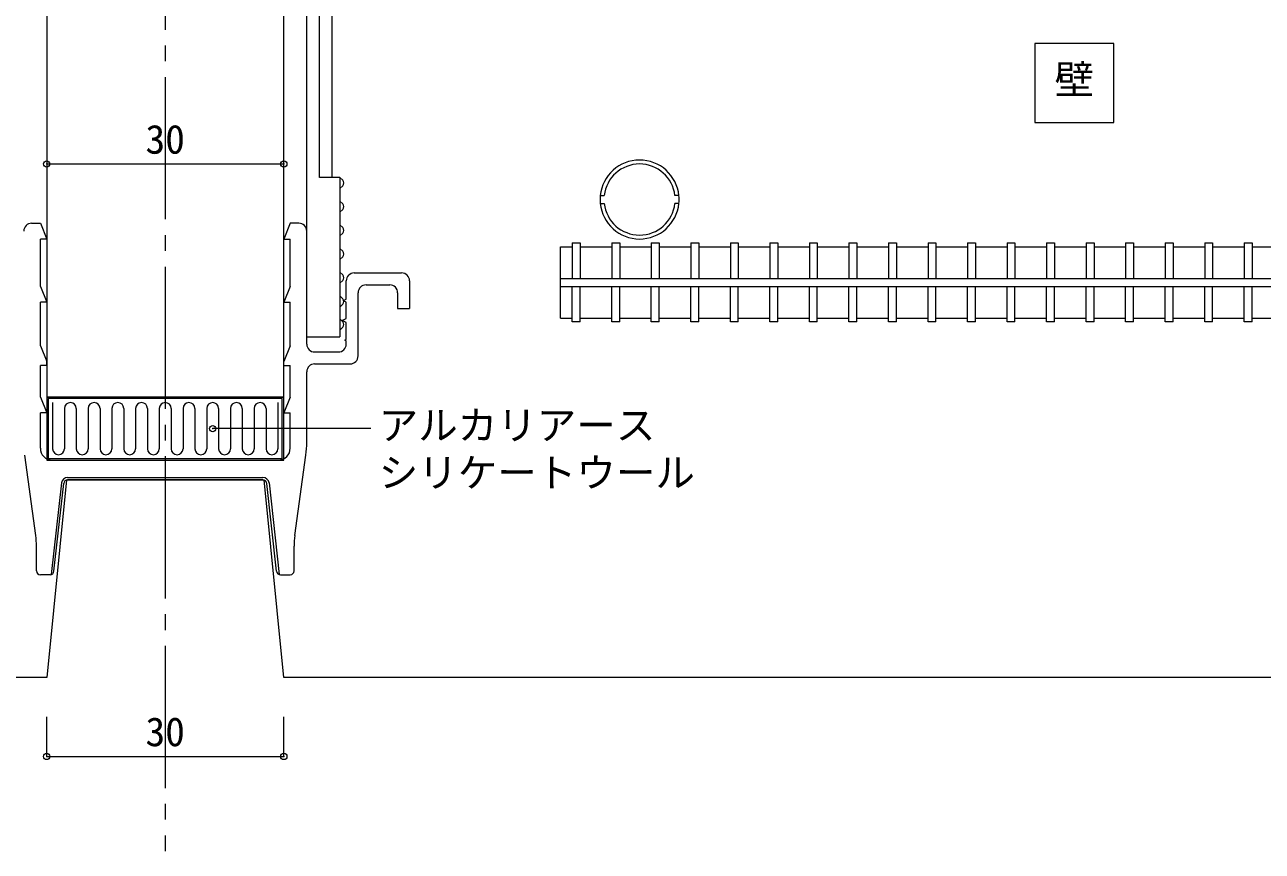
# Model space of a CAD drawing. Units: millimetres at full size, sheet at 1:2. Extents: x -891 to 891, y -194 to 194.
# Drawn here: x -87.8 to 68.7, y -122 to -17.4 of the extents above; entities that cross this region are included whole.
import ezdxf
from ezdxf.enums import TextEntityAlignment as Align

# ---------------------------------------------------------------- set-up
doc = ezdxf.new("R2010")
doc.units = ezdxf.units.MM
doc.header["$LTSCALE"] = 2
doc.header["$PDMODE"] = 32
doc.header["$PDSIZE"] = 0.8
doc.linetypes.add('CHAIN2', pattern=[12, 9, -1, 1, -1])
doc.layers.add('1-0_', color=5, linetype='Continuous', lineweight=9)
doc.styles.add('ＭＳ ゴシック', font='')
doc.styles.get('ＭＳ ゴシック').set_extended_font_data('MS Gothic')

msp = doc.modelspace()

# ---------------------------------------------------------------- linework, layer by layer
at = {"layer": '1-0_', "color": 6, "linetype": 'CHAIN2'}
msp.add_line((-70.05, 120), (-70.05, -122), dxfattribs=at)
at = {"layer": '1-0_', "color": 4}
for p, q in [((-85.05, 72.5), (-85.05, -64.5)), ((-55.05, -64.5), (-55.05, 72.5)), ((-20.05, -45.5), (-18.562, -45.5)), ((-20.05, -54.5), (-20.05, -45.5)), ((-17.562, -45.5), (-13.562, -45.5)), ((-12.562, -45.5), (-8.562, -45.5)), ((-7.562, -45.5), (-3.562, -45.5)), ((-2.563, -45.5), (1.438, -45.5)), ((2.438, -45.5), (6.438, -45.5)), ((7.438, -45.5), (11.438, -45.5)), ((12.437, -45.5), (16.438, -45.5)), ((17.438, -45.5), (21.438, -45.5)), ((22.438, -45.5), (26.438, -45.5)), ((27.438, -45.5), (31.438, -45.5)), ((32.438, -45.5), (36.438, -45.5)), ((37.438, -45.5), (41.438, -45.5)), ((42.438, -45.5), (46.438, -45.5)), ((47.438, -45.5), (51.438, -45.5)), ((52.438, -45.5), (56.438, -45.5)), ((57.438, -45.5), (61.438, -45.5)), ((62.438, -45.5), (66.438, -45.5)), ((67.438, -45.5), (71.438, -45.5)), ((-20.05, -54.5), (-18.562, -54.5)), ((-17.562, -54.5), (-13.562, -54.5)), ((-12.562, -54.5), (-8.562, -54.5)), ((-7.562, -54.5), (-3.562, -54.5)), ((-2.563, -54.5), (1.438, -54.5)), ((2.438, -54.5), (6.438, -54.5)), ((7.438, -54.5), (11.438, -54.5)), ((12.437, -54.5), (16.438, -54.5)), ((17.438, -54.5), (21.438, -54.5)), ((22.438, -54.5), (26.438, -54.5)), ((27.438, -54.5), (31.438, -54.5)), ((32.438, -54.5), (36.438, -54.5)), ((37.438, -54.5), (41.438, -54.5)), ((42.438, -54.5), (46.438, -54.5)), ((47.438, -54.5), (51.438, -54.5)), ((52.438, -54.5), (56.438, -54.5)), ((57.438, -54.5), (61.438, -54.5)), ((62.438, -54.5), (66.438, -54.5)), ((67.438, -54.5), (71.438, -54.5)), ((-85.05, -64.5), (-55.05, -64.5))]:
    msp.add_line(p, q, dxfattribs=at)
at = {"layer": '1-0_', "color": 2}
for p, q in [((-52.15, -56.899), (-52.15, 56.899)), ((-50.55, -36.694), (-50.55, 36.694)), ((-48.95, -36.694), (-48.95, 36.694)), ((-47.95, -36.694), (-50.55, -36.694)), ((-47.596, -37.048), (-47.95, -36.694)), ((-47.95, -36.694), (-47.95, -56.899)), ((-47.596, -37.755), (-47.95, -38.108)), ((-47.596, -40.048), (-47.95, -39.694)), ((-47.596, -40.755), (-47.95, -41.108)), ((-47.596, -43.048), (-47.95, -42.694)), ((-47.596, -43.755), (-47.95, -44.108)), ((-47.596, -46.048), (-47.95, -45.694)), ((-47.596, -46.755), (-47.95, -47.108)), ((-47.596, -49.048), (-47.95, -48.694)), ((-47.596, -49.755), (-47.95, -50.108)), ((-47.597, -52.055), (-47.95, -51.702)), ((-47.597, -52.762), (-47.95, -53.116)), ((-47.596, -54.968), (-47.95, -54.614)), ((-47.596, -55.675), (-47.95, -56.028)), ((-52.15, -56.899), (-47.95, -56.899))]:
    msp.add_line(p, q, dxfattribs=at)
at = {"layer": '1-0_', "color": 7}
for p, q in [((-85.05, -35), (-55.05, -35)), ((-86.95, -42.501), (-85.85, -42.501)), ((-53.15, -42.501), (-54.25, -42.501)), ((-52.15, -57.801), (-52.15, -43.501)), ((-85.85, -50.501), (-85.85, -44.501)), ((-54.25, -50.501), (-54.25, -44.501)), ((-47.15, -52.101), (-47.15, -49.801)), ((-46.15, -48.801), (-40.15, -48.801)), ((-39.15, -49.801), (-39.15, -53.301)), ((-85.85, -50.501), (-85.05, -52.501)), ((-54.25, -50.501), (-55.05, -52.501)), ((-45.65, -59.301), (-45.65, -51.301)), ((-44.65, -50.301), (-41.65, -50.301)), ((-40.65, -51.301), (-40.65, -53.301)), ((-85.85, -58.001), (-85.85, -52.501)), ((-85.05, -52.501), (-85.85, -52.501)), ((-55.05, -52.501), (-54.25, -52.501)), ((-54.25, -58.001), (-54.25, -52.501)), ((-47.55, -52.301), (-47.15, -52.101)), ((-47.15, -52.501), (-47.55, -52.301)), ((-47.15, -54.551), (-47.15, -52.501)), ((-47.65, -54.801), (-47.15, -54.551)), ((-40.65, -53.301), (-39.15, -53.301)), ((-47.15, -55.051), (-47.65, -54.801)), ((-47.15, -57.201), (-47.15, -55.051)), ((-47.35, -57.301), (-47.15, -57.201)), ((-47.15, -57.401), (-47.35, -57.301)), ((-47.15, -57.801), (-47.15, -57.401)), ((-85.85, -58.001), (-85.05, -60.001)), ((-54.25, -58.001), (-55.05, -60.001)), ((-51.15, -58.801), (-48.15, -58.801)), ((-85.85, -64.501), (-85.85, -60.501)), ((-85.05, -60.501), (-85.85, -60.501)), ((-85.05, -60.501), (-85.05, -60.001)), ((-55.05, -60.501), (-55.05, -60.001)), ((-55.05, -60.557), (-55.05, -60.057)), ((-55.05, -60.501), (-54.25, -60.501)), ((-54.25, -64.501), (-54.25, -60.501)), ((-51.15, -60.301), (-46.65, -60.301)), ((-52.15, -70.258), (-52.15, -61.301)), ((-85.85, -64.501), (-85.05, -66.501)), ((-54.25, -64.501), (-55.05, -66.501)), ((-85.85, -70.96), (-85.85, -66.501)), ((-85.05, -66.501), (-85.85, -66.501)), ((-55.05, -66.501), (-54.25, -66.501)), ((-54.25, -70.96), (-54.25, -66.501)), ((-44.05, -68.5), (-64.05, -68.5)), ((-86.438, -82.042), (-87.823, -71.844)), ((-53.662, -82.042), (-52.277, -71.844)), ((-84.351, -72.5), (-55.749, -72.5)), ((-82.55, -75), (-57.55, -75)), ((-82.402, -74.7), (-57.698, -74.7)), ((-57.698, -75), (-82.402, -75)), ((-55.05, -100), (-57.55, -75)), ((-83.19, -75.36), (-84.472, -86.977)), ((-84.124, -86.555), (-82.899, -75.445)), ((-55.976, -86.555), (-57.201, -75.445)), ((-56.91, -75.36), (-55.628, -86.977)), ((-86.35, -86.5), (-86.35, -83.364)), ((-53.75, -86.5), (-53.75, -83.364)), ((-84.621, -87), (-85.85, -87)), ((-55.479, -87), (-54.25, -87)), ((228.45, -100), (-55.05, -100)), ((-85.05, -110), (-85.05, -105)), ((-55.05, -110), (-55.05, -105)), ((-85.05, -110), (-55.05, -110))]:
    msp.add_line(p, q, dxfattribs=at)
at = {"layer": '1-0_', "color": 3}
for p, q in [((-15.027, -39), (-14.522, -39)), ((-5.073, -39), (-5.578, -39)), ((-15.027, -40), (-14.522, -40)), ((-5.073, -40), (-5.578, -40)), ((-85.05, -64.5), (-85.05, -72.5)), ((-84.85, -64.7), (-84.85, -72.3)), ((-55.25, -64.7), (-84.85, -64.7)), ((-55.25, -72.3), (-55.25, -64.7)), ((-84.85, -72.3), (-55.25, -72.3))]:
    msp.add_line(p, q, dxfattribs=at)
at = {"layer": '1-0_'}
for p, q in [((-18.562, -45), (-18.562, -49.5)), ((-18.562, -45), (-17.562, -45)), ((-17.562, -45), (-17.562, -49.5)), ((-13.562, -45), (-13.562, -49.5)), ((-13.562, -45), (-12.562, -45)), ((-12.562, -45), (-12.562, -49.5)), ((-8.562, -45), (-7.562, -45)), ((-8.562, -45), (-8.562, -49.5)), ((-7.562, -45), (-7.562, -49.5)), ((-3.562, -45), (-2.563, -45)), ((-3.562, -45), (-3.562, -49.5)), ((-2.563, -45), (-2.563, -49.5)), ((1.438, -45), (2.438, -45)), ((1.438, -45), (1.438, -49.5)), ((2.438, -45), (2.438, -49.5)), ((6.438, -45), (6.438, -49.5)), ((6.438, -45), (7.438, -45)), ((7.438, -45), (7.438, -49.5)), ((11.438, -45), (11.438, -49.5)), ((11.438, -45), (12.437, -45)), ((12.437, -45), (12.437, -49.5)), ((16.438, -45), (17.438, -45)), ((16.438, -45), (16.438, -49.5)), ((17.438, -45), (17.438, -49.5)), ((21.438, -45), (21.438, -49.5)), ((21.438, -45), (22.438, -45)), ((22.438, -45), (22.438, -49.5)), ((26.438, -45), (27.438, -45)), ((26.438, -45), (26.438, -49.5)), ((27.438, -45), (27.438, -49.5)), ((31.438, -45), (31.438, -49.5)), ((31.438, -45), (32.438, -45)), ((32.438, -45), (32.438, -49.5)), ((36.438, -45), (36.438, -49.5)), ((36.438, -45), (37.438, -45)), ((37.438, -45), (37.438, -49.5)), ((41.438, -45), (42.438, -45)), ((41.438, -45), (41.438, -49.5)), ((42.438, -45), (42.438, -49.5)), ((46.438, -45), (47.438, -45)), ((46.438, -45), (46.438, -49.5)), ((47.438, -45), (47.438, -49.5)), ((51.438, -45), (52.438, -45)), ((51.438, -45), (51.438, -49.5)), ((52.438, -45), (52.438, -49.5)), ((56.438, -45), (57.438, -45)), ((56.438, -45), (56.438, -49.5)), ((57.438, -45), (57.438, -49.5)), ((61.438, -45), (61.438, -49.5)), ((61.438, -45), (62.438, -45)), ((62.438, -45), (62.438, -49.5)), ((66.438, -45), (66.438, -49.5)), ((66.438, -45), (67.438, -45)), ((67.438, -45), (67.438, -49.5)), ((-20.05, -49.5), (126.45, -49.5)), ((-20.05, -50.5), (126.45, -50.5)), ((-18.562, -55), (-18.562, -50.5)), ((-17.562, -55), (-17.562, -50.5)), ((-13.562, -55), (-13.562, -50.5)), ((-12.562, -55), (-12.562, -50.5)), ((-8.562, -55), (-8.562, -50.5)), ((-7.562, -55), (-7.562, -50.5)), ((-3.562, -55), (-3.562, -50.5)), ((-2.563, -55), (-2.563, -50.5)), ((1.438, -55), (1.438, -50.5)), ((2.438, -55), (2.438, -50.5)), ((6.438, -55), (6.438, -50.5)), ((7.438, -55), (7.438, -50.5)), ((11.438, -55), (11.438, -50.5)), ((12.437, -55), (12.437, -50.5)), ((16.438, -55), (16.438, -50.5)), ((17.438, -55), (17.438, -50.5)), ((21.438, -55), (21.438, -50.5)), ((22.438, -55), (22.438, -50.5)), ((26.438, -55), (26.438, -50.5)), ((27.438, -55), (27.438, -50.5)), ((31.438, -55), (31.438, -50.5)), ((32.438, -55), (32.438, -50.5)), ((36.438, -55), (36.438, -50.5)), ((37.438, -55), (37.438, -50.5)), ((41.438, -55), (41.438, -50.5)), ((42.438, -55), (42.438, -50.5)), ((46.438, -55), (46.438, -50.5)), ((47.438, -55), (47.438, -50.5)), ((51.438, -55), (51.438, -50.5)), ((52.438, -55), (52.438, -50.5)), ((56.438, -55), (56.438, -50.5)), ((57.438, -55), (57.438, -50.5)), ((61.438, -55), (61.438, -50.5)), ((62.438, -55), (62.438, -50.5)), ((66.438, -55), (66.438, -50.5)), ((67.438, -55), (67.438, -50.5)), ((-17.562, -55), (-18.562, -55)), ((-12.562, -55), (-13.562, -55)), ((-7.562, -55), (-8.562, -55)), ((-2.563, -55), (-3.562, -55)), ((2.438, -55), (1.438, -55)), ((7.438, -55), (6.438, -55)), ((12.437, -55), (11.438, -55)), ((17.438, -55), (16.438, -55)), ((22.438, -55), (21.438, -55)), ((27.438, -55), (26.438, -55)), ((32.438, -55), (31.438, -55)), ((37.438, -55), (36.438, -55)), ((42.438, -55), (41.438, -55)), ((47.438, -55), (46.438, -55)), ((52.438, -55), (51.438, -55)), ((57.438, -55), (56.438, -55)), ((62.438, -55), (61.438, -55)), ((67.438, -55), (66.438, -55)), ((-84.3, -65.2), (-84.3, -71.05)), ((-55.8, -65.2), (-55.8, -71.05)), ((-82.8, -65.95), (-82.8, -71.05)), ((-81.3, -65.95), (-81.3, -71.05)), ((-79.8, -65.95), (-79.8, -71.05)), ((-78.3, -65.95), (-78.3, -71.05)), ((-76.8, -65.95), (-76.8, -71.05)), ((-75.3, -65.95), (-75.3, -71.05)), ((-73.8, -65.95), (-73.8, -71.05)), ((-72.3, -65.95), (-72.3, -71.05)), ((-70.8, -65.95), (-70.8, -71.05)), ((-69.3, -65.95), (-69.3, -71.05)), ((-67.8, -65.95), (-67.8, -71.05)), ((-66.3, -65.95), (-66.3, -71.05)), ((-64.8, -65.95), (-64.8, -71.05)), ((-63.3, -65.95), (-63.3, -71.05)), ((-61.8, -65.95), (-61.8, -71.05)), ((-60.3, -65.95), (-60.3, -71.05)), ((-58.8, -65.95), (-58.8, -71.05)), ((-57.3, -65.95), (-57.3, -71.05))]:
    msp.add_line(p, q, dxfattribs=at)
at = {"layer": '1-0_', "color": 7}
msp.add_lwpolyline([(39.95, -29.75), (49.95, -29.75), (49.95, -19.75), (39.95, -19.75)], close=True, dxfattribs=at)
for points in [[(-85.85, -42.501), (-85.05, -44.501), (-85.85, -44.501)], [(-54.25, -42.501), (-55.05, -44.501), (-54.25, -44.501)], [(-82.55, -75), (-85.05, -100), (-125.95, -100)]]:
    msp.add_lwpolyline(points, dxfattribs=at)
at = {"layer": '1-0_', "color": 3}
msp.add_lwpolyline([(-85.05, -72.5), (-55.05, -72.5), (-55.05, -64.5), (-85.05, -64.5)], dxfattribs=at)
at = {"layer": '1-0_', "color": 4}
for start, end in [(5.73921, 174.2608), (185.73921, 354.2608)]:
    msp.add_arc((-10.05, -39.5), 5, start, end, dxfattribs=at)
at = {"layer": '1-0_', "color": 3}
for centre, radius, start, end in [((-10.05, -39.5), 4.5, 6.37938, 173.62061), ((-9.55, -39.5), 5.5, 174.78407, 185.21593), ((-10.55, -39.5), 5.5, 354.78407, 5.21593), ((-10.05, -39.5), 4.5, 186.37939, 353.62061)]:
    msp.add_arc(centre, radius, start, end, dxfattribs=at)
at = {"layer": '1-0_', "color": 2}
for centre in [(-47.95, -37.401), (-47.95, -40.401), (-47.95, -43.401), (-47.95, -46.401), (-47.95, -49.401), (-47.95, -52.409), (-47.95, -55.321)]:
    msp.add_arc(centre, 0.5, 315, 45, dxfattribs=at)
at = {"layer": '1-0_', "color": 7}
for centre, radius, start, end in [((-86.95, -43.501), 1, 90, 180), ((-53.15, -43.501), 1, 360, 90), ((-46.15, -49.801), 1, 90, 180), ((-40.15, -49.801), 1, 360, 90), ((-44.65, -51.301), 1, 90, 180), ((-41.65, -51.301), 1, 360, 90), ((-51.15, -57.801), 1, 180, 270), ((-48.15, -57.801), 1, 270, 360), ((-46.65, -59.301), 1, 270, 360), ((-51.15, -61.301), 1, 90, 180), ((-62.15, -70.258), 10, 350.87379, 360), ((-84.351, -71), 1.5, 178.47197, 270), ((-55.749, -71), 1.5, 270, 1.52803), ((-82.402, -75.5), 0.8, 90, 169.95745), ((-82.402, -75.5), 0.5, 90, 173.70933), ((-57.698, -75.5), 0.8, 10.04255, 90), ((-57.698, -75.5), 0.5, 6.29067, 90), ((-96.35, -83.364), 10, 0, 7.59817), ((-43.75, -83.364), 10, 172.40183, 180), ((-85.85, -86.5), 0.5, 180, 270), ((-84.621, -86.5), 0.5, 270, 353.70933), ((-55.479, -86.5), 0.5, 186.29067, 270), ((-54.25, -86.5), 0.5, 270, 0)]:
    msp.add_arc(centre, radius, start, end, dxfattribs=at)
at = {"layer": '1-0_'}
for centre, start, end in [((-82.05, -65.95), 0, 180), ((-79.05, -65.95), 0, 180), ((-76.05, -65.95), 0, 180), ((-73.05, -65.95), 0, 180), ((-70.05, -65.95), 0, 180), ((-67.05, -65.95), 0, 180), ((-64.05, -65.95), 0, 180), ((-61.05, -65.95), 0, 180), ((-58.05, -65.95), 0, 180), ((-83.55, -71.05), 180, 0), ((-80.55, -71.05), 180, 0), ((-77.55, -71.05), 180, 0), ((-74.55, -71.05), 180, 0), ((-71.55, -71.05), 180, 0), ((-68.55, -71.05), 180, 0), ((-65.55, -71.05), 180, 0), ((-62.55, -71.05), 180, 0), ((-59.55, -71.05), 180, 0), ((-56.55, -71.05), 180, 0)]:
    msp.add_arc(centre, 0.75, start, end, dxfattribs=at)
at = {"layer": '1-0_', "color": 7}
for p in [(-85.05, -35), (-55.05, -35), (-85.05, -110), (-55.05, -110)]:
    msp.add_point(p, dxfattribs=at)
at = {"layer": '1-0_', "color": 2}
msp.add_point((-64.05, -68.5), dxfattribs=at)

# ---------------------------------------------------------------- texts
at = {"layer": '1-0_', "color": 7, "style": 'ＭＳ ゴシック'}
for s, p in [('壁', (42.45, -27.25)), ('30', (-72.55, -34.8)), ('アルカリアース', (-43.05, -71)), ('シリケートウール', (-43.05, -77)), ('30', (-72.55, -109.8))]:
    msp.add_text(s, height=3.666, dxfattribs=at).set_placement(p, align=Align.BOTTOM_LEFT)

doc.saveas('drawing.dxf')
